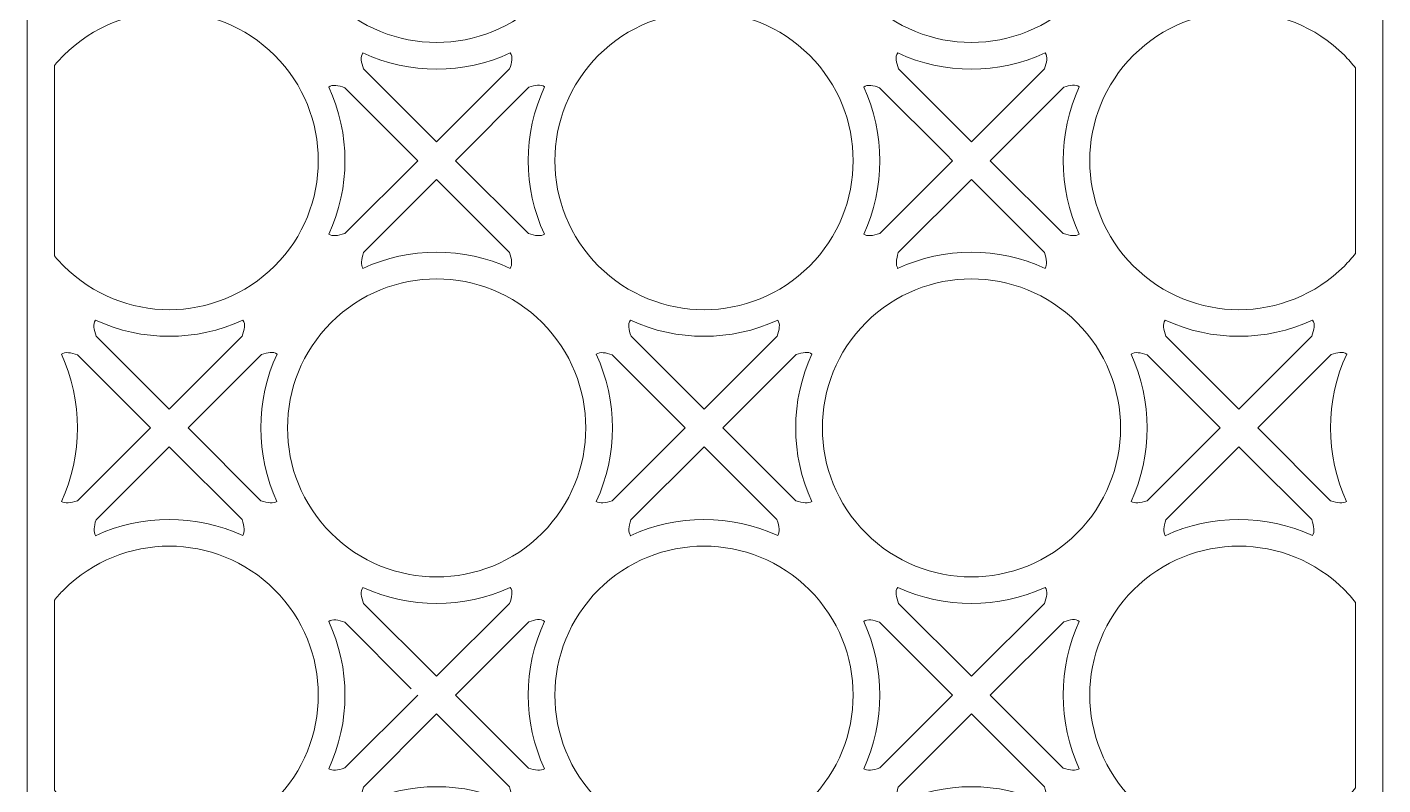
# Model space of a CAD drawing. Header units: centimetres. Extents: x -9.3 to 4.7, y -0.9 to 12.7.
# Drawn here: x -9.35 to -2.84, y 2.3 to 5.94 of the extents above; entities that cross this region are included whole.
import ezdxf

# ---------------------------------------------------------------- set-up
doc = ezdxf.new("R2010")
doc.units = ezdxf.units.CM
doc.header["$MEASUREMENT"] = 0
doc.layers.add('layer 1', color=7, linetype='Continuous')

msp = doc.modelspace()

# ---------------------------------------------------------------- linework, layer by layer
at = {"layer": 'layer 1', "color": 177, "lineweight": 9}
for points, knots in [([(-2.83594, -0.86993), (-2.83594, -0.86993), (-2.83594, -0.82396), (-2.83594, -0.82396), (-2.83594, -0.82396), (-2.83594, -0.82396), (-2.83594, -0.73895), (-2.83594, -0.73895), (-2.83594, -0.73895), (-2.83594, -0.73895), (-2.83594, 12.58783), (-2.83594, 12.58783), (-2.83594, 12.58783), (-2.83594, 12.58783), (-2.83594, 12.67946), (-2.83594, 12.67946), (-2.83594, 12.67946), (-2.83594, 12.67946), (-2.83594, 12.71882), (-2.83594, 12.71882), (-2.83594, 12.71882), (-2.83594, 12.71882), (-9.21427, 12.71882), (-9.21427, 12.71882), (-9.21427, 12.71882), (-9.21427, 12.71882), (-9.24751, 12.71882), (-9.24751, 12.71882), (-9.24751, 12.71882), (-9.24751, 12.71882), (-9.34525, 12.71882), (-9.34525, 12.71882), (-9.34525, 12.71882), (-9.34525, 12.71882), (-9.34525, -0.73895), (-9.34525, -0.73895), (-9.34525, -0.73895), (-9.34525, -0.73895), (-9.34525, -0.76604), (-9.34525, -0.76604), (-9.34525, -0.76604), (-9.34525, -0.76604), (-9.34525, -0.86993), (-9.34525, -0.86993), (-9.34525, -0.86993), (-9.34525, -0.86993), (-2.83594, -0.86993), (-2.83594, -0.86993)], [0, 0, 0, 0, 0.0769231, 0.0769231, 0.0769231, 0.0769231, 0.1538462, 0.1538462, 0.1538462, 0.1538462, 0.2307692, 0.2307692, 0.2307692, 0.2307692, 0.3076923, 0.3076923, 0.3076923, 0.3076923, 0.3846154, 0.3846154, 0.3846154, 0.3846154, 0.4615385, 0.4615385, 0.4615385, 0.4615385, 0.5384615, 0.5384615, 0.5384615, 0.5384615, 0.6153846, 0.6153846, 0.6153846, 0.6153846, 0.6923077, 0.6923077, 0.6923077, 0.6923077, 0.7692308, 0.7692308, 0.7692308, 0.7692308, 0.8461538, 0.8461538, 0.8461538, 0.8461538, 1, 1, 1, 1]), ([(-7.8854, 7.0905), (-7.60585, 7.37006), (-7.15242, 7.37006), (-6.87288, 7.0905), (-6.87288, 7.0905), (-6.59332, 6.81096), (-6.59332, 6.35754), (-6.87288, 6.078), (-6.87288, 6.078), (-7.15242, 5.79844), (-7.60585, 5.79844), (-7.8854, 6.078), (-7.8854, 6.078), (-8.16495, 6.35754), (-8.16495, 6.81096), (-7.8854, 7.0905)], [0, 0, 0, 0, 0.2, 0.2, 0.2, 0.2, 0.4, 0.4, 0.4, 0.4, 0.6, 0.6, 0.6, 0.6, 1, 1, 1, 1]), ([(-5.31749, 7.0905), (-5.03794, 7.37006), (-4.58451, 7.37006), (-4.30497, 7.0905), (-4.30497, 7.0905), (-4.02543, 6.81096), (-4.02543, 6.35754), (-4.30497, 6.078), (-4.30497, 6.078), (-4.58451, 5.79844), (-5.03794, 5.79844), (-5.31749, 6.078), (-5.31749, 6.078), (-5.59703, 6.35754), (-5.59703, 6.81096), (-5.31749, 7.0905)], [0, 0, 0, 0, 0.2, 0.2, 0.2, 0.2, 0.4, 0.4, 0.4, 0.4, 0.6, 0.6, 0.6, 0.6, 1, 1, 1, 1]), ([(-9.21427, 4.84337), (-9.20018, 4.82641), (-9.18524, 4.80993), (-9.16934, 4.79404), (-9.16934, 4.79404), (-8.88981, 4.51449), (-8.43639, 4.51449), (-8.15683, 4.79404), (-8.15683, 4.79404), (-7.87728, 5.07359), (-7.87728, 5.52702), (-8.15683, 5.80656), (-8.15683, 5.80656), (-8.43639, 6.08612), (-8.88981, 6.08612), (-9.16934, 5.80656), (-9.16934, 5.80656), (-9.18524, 5.79066), (-9.20018, 5.77418), (-9.21427, 5.75723), (-9.21427, 5.75723), (-9.21427, 5.75723), (-9.21427, 4.84337), (-9.21427, 4.84337)], [0, 0, 0, 0, 0.1428571, 0.1428571, 0.1428571, 0.1428571, 0.2857143, 0.2857143, 0.2857143, 0.2857143, 0.4285714, 0.4285714, 0.4285714, 0.4285714, 0.5714286, 0.5714286, 0.5714286, 0.5714286, 0.7142857, 0.7142857, 0.7142857, 0.7142857, 1, 1, 1, 1]), ([(-6.60144, 5.80656), (-6.3219, 6.08612), (-5.86847, 6.08612), (-5.58892, 5.80656), (-5.58892, 5.80656), (-5.30937, 5.52702), (-5.30937, 5.07359), (-5.58892, 4.79404), (-5.58892, 4.79404), (-5.86847, 4.51449), (-6.3219, 4.51449), (-6.60144, 4.79404), (-6.60144, 4.79404), (-6.881, 5.07359), (-6.881, 5.52702), (-6.60144, 5.80656)], [0, 0, 0, 0, 0.2, 0.2, 0.2, 0.2, 0.4, 0.4, 0.4, 0.4, 0.6, 0.6, 0.6, 0.6, 1, 1, 1, 1]), ([(-2.96693, 5.74596), (-2.98363, 5.76691), (-3.00163, 5.78717), (-3.02102, 5.80656), (-3.02102, 5.80656), (-3.30057, 6.08612), (-3.75399, 6.08612), (-4.03355, 5.80656), (-4.03355, 5.80656), (-4.31309, 5.52702), (-4.31309, 5.07359), (-4.03355, 4.79404), (-4.03355, 4.79404), (-3.75399, 4.51449), (-3.30057, 4.51449), (-3.02102, 4.79404), (-3.02102, 4.79404), (-3.00163, 4.81343), (-2.98363, 4.83369), (-2.96693, 4.85464), (-2.96693, 4.85464), (-2.96693, 4.85464), (-2.96693, 5.74596), (-2.96693, 5.74596)], [0, 0, 0, 0, 0.1428571, 0.1428571, 0.1428571, 0.1428571, 0.2857143, 0.2857143, 0.2857143, 0.2857143, 0.4285714, 0.4285714, 0.4285714, 0.4285714, 0.5714286, 0.5714286, 0.5714286, 0.5714286, 0.7142857, 0.7142857, 0.7142857, 0.7142857, 1, 1, 1, 1]), ([(-7.37913, 5.39078), (-7.37913, 5.39078), (-7.02882, 5.74109), (-7.02882, 5.74109), (-7.02882, 5.74109), (-7.01814, 5.77145), (-7.01089, 5.80006), (-7.02548, 5.81781), (-7.02548, 5.81781), (-7.24928, 5.7146), (-7.50904, 5.71459), (-7.73283, 5.8178), (-7.73283, 5.8178), (-7.74737, 5.80006), (-7.74022, 5.77151), (-7.72956, 5.74121), (-7.72956, 5.74121), (-7.72956, 5.74121), (-7.37913, 5.39078), (-7.37913, 5.39078)], [0, 0, 0, 0, 0.1666667, 0.1666667, 0.1666667, 0.1666667, 0.3333333, 0.3333333, 0.3333333, 0.3333333, 0.5, 0.5, 0.5, 0.5, 0.6666667, 0.6666667, 0.6666667, 0.6666667, 1, 1, 1, 1]), ([(-4.81123, 5.39078), (-4.81123, 5.39078), (-4.46091, 5.74109), (-4.46091, 5.74109), (-4.46091, 5.74109), (-4.45023, 5.77145), (-4.443, 5.80006), (-4.45758, 5.81781), (-4.45758, 5.81781), (-4.68137, 5.7146), (-4.94115, 5.71459), (-5.16492, 5.8178), (-5.16492, 5.8178), (-5.17947, 5.80006), (-5.17233, 5.7715), (-5.16166, 5.7412), (-5.16166, 5.7412), (-5.16166, 5.7412), (-4.81124, 5.39078), (-4.81124, 5.39078), (-4.81124, 5.39078), (-4.81124, 5.39078), (-4.81123, 5.39078), (-4.81123, 5.39078)], [0, 0, 0, 0, 0.1428571, 0.1428571, 0.1428571, 0.1428571, 0.2857143, 0.2857143, 0.2857143, 0.2857143, 0.4285714, 0.4285714, 0.4285714, 0.4285714, 0.5714286, 0.5714286, 0.5714286, 0.5714286, 0.7142857, 0.7142857, 0.7142857, 0.7142857, 1, 1, 1, 1]), ([(-7.81967, 4.95024), (-7.81967, 4.95024), (-7.46962, 5.30029), (-7.46962, 5.30029), (-7.46962, 5.30029), (-7.46962, 5.30029), (-7.81999, 5.65066), (-7.81999, 5.65066), (-7.81999, 5.65066), (-7.85035, 5.66135), (-7.87894, 5.66856), (-7.89668, 5.65394), (-7.89668, 5.65394), (-7.79351, 5.43018), (-7.79348, 5.1705), (-7.89665, 4.94672), (-7.89665, 4.94672), (-7.88026, 4.9359), (-7.85285, 4.93937), (-7.81967, 4.95024)], [0, 0, 0, 0, 0.1666667, 0.1666667, 0.1666667, 0.1666667, 0.3333333, 0.3333333, 0.3333333, 0.3333333, 0.5, 0.5, 0.5, 0.5, 0.6666667, 0.6666667, 0.6666667, 0.6666667, 1, 1, 1, 1]), ([(-6.93616, 5.65277), (-6.93616, 5.65277), (-7.28865, 5.30029), (-7.28865, 5.30029), (-7.28865, 5.30029), (-7.28865, 5.30029), (-6.93854, 4.95018), (-6.93854, 4.95018), (-6.93854, 4.95018), (-6.90544, 4.93937), (-6.87807, 4.93592), (-6.8617, 4.94668), (-6.8617, 4.94668), (-6.965, 5.17073), (-6.96488, 5.43074), (-6.86134, 5.65468), (-6.86134, 5.65468), (-6.87855, 5.66952), (-6.90643, 5.66308), (-6.93616, 5.65277)], [0, 0, 0, 0, 0.1666667, 0.1666667, 0.1666667, 0.1666667, 0.3333333, 0.3333333, 0.3333333, 0.3333333, 0.5, 0.5, 0.5, 0.5, 0.6666667, 0.6666667, 0.6666667, 0.6666667, 1, 1, 1, 1]), ([(-5.25176, 4.95024), (-5.25176, 4.95024), (-4.90171, 5.30029), (-4.90171, 5.30029), (-4.90171, 5.30029), (-4.90171, 5.30029), (-4.93267, 5.33126), (-4.93267, 5.33126), (-4.93267, 5.33126), (-4.93267, 5.33126), (-5.2521, 5.65066), (-5.2521, 5.65066), (-5.2521, 5.65066), (-5.28245, 5.66135), (-5.31104, 5.66856), (-5.32878, 5.65394), (-5.32878, 5.65394), (-5.22559, 5.43018), (-5.22557, 5.1705), (-5.32874, 4.94672), (-5.32874, 4.94672), (-5.31237, 4.9359), (-5.28493, 4.93937), (-5.25176, 4.95024)], [0, 0, 0, 0, 0.1428571, 0.1428571, 0.1428571, 0.1428571, 0.2857143, 0.2857143, 0.2857143, 0.2857143, 0.4285714, 0.4285714, 0.4285714, 0.4285714, 0.5714286, 0.5714286, 0.5714286, 0.5714286, 0.7142857, 0.7142857, 0.7142857, 0.7142857, 1, 1, 1, 1]), ([(-4.36826, 5.65277), (-4.36826, 5.65277), (-4.72074, 5.30029), (-4.72074, 5.30029), (-4.72074, 5.30029), (-4.72074, 5.30029), (-4.37063, 4.95018), (-4.37063, 4.95018), (-4.37063, 4.95018), (-4.33753, 4.93937), (-4.31017, 4.93593), (-4.29379, 4.94668), (-4.29379, 4.94668), (-4.3971, 5.17073), (-4.39699, 5.43074), (-4.29344, 5.65468), (-4.29344, 5.65468), (-4.31066, 5.66952), (-4.33852, 5.66308), (-4.36826, 5.65277)], [0, 0, 0, 0, 0.1666667, 0.1666667, 0.1666667, 0.1666667, 0.3333333, 0.3333333, 0.3333333, 0.3333333, 0.5, 0.5, 0.5, 0.5, 0.6666667, 0.6666667, 0.6666667, 0.6666667, 1, 1, 1, 1]), ([(-7.0291, 4.85977), (-7.01825, 4.82661), (-7.01476, 4.7992), (-7.02557, 4.78283), (-7.02557, 4.78283), (-7.24959, 4.88612), (-7.50956, 4.886), (-7.73351, 4.78248), (-7.73351, 4.78248), (-7.73351, 4.78248), (-7.73261, 4.78337), (-7.73261, 4.78337), (-7.73261, 4.78337), (-7.7437, 4.79928), (-7.74074, 4.82606), (-7.73035, 4.85858), (-7.73035, 4.85858), (-7.73035, 4.85858), (-7.37913, 5.2098), (-7.37913, 5.2098), (-7.37913, 5.2098), (-7.37913, 5.2098), (-7.0291, 4.85977), (-7.0291, 4.85977)], [0, 0, 0, 0, 0.1428571, 0.1428571, 0.1428571, 0.1428571, 0.2857143, 0.2857143, 0.2857143, 0.2857143, 0.4285714, 0.4285714, 0.4285714, 0.4285714, 0.5714286, 0.5714286, 0.5714286, 0.5714286, 0.7142857, 0.7142857, 0.7142857, 0.7142857, 1, 1, 1, 1]), ([(-4.46119, 4.85977), (-4.45034, 4.82661), (-4.44686, 4.7992), (-4.45767, 4.78283), (-4.45767, 4.78283), (-4.68169, 4.88612), (-4.94165, 4.886), (-5.1656, 4.78248), (-5.1656, 4.78248), (-5.1656, 4.78248), (-5.16471, 4.78337), (-5.16471, 4.78337), (-5.16471, 4.78337), (-5.17579, 4.79928), (-5.17283, 4.82606), (-5.16246, 4.85858), (-5.16246, 4.85858), (-5.16246, 4.85858), (-4.81123, 5.2098), (-4.81123, 5.2098), (-4.81123, 5.2098), (-4.81123, 5.2098), (-4.46119, 4.85977), (-4.46119, 4.85977)], [0, 0, 0, 0, 0.1428571, 0.1428571, 0.1428571, 0.1428571, 0.2857143, 0.2857143, 0.2857143, 0.2857143, 0.4285714, 0.4285714, 0.4285714, 0.4285714, 0.5714286, 0.5714286, 0.5714286, 0.5714286, 0.7142857, 0.7142857, 0.7142857, 0.7142857, 1, 1, 1, 1]), ([(-7.8854, 4.52261), (-7.60585, 4.80216), (-7.15242, 4.80216), (-6.87288, 4.52261), (-6.87288, 4.52261), (-6.59332, 4.24305), (-6.59332, 3.78963), (-6.87288, 3.51008), (-6.87288, 3.51008), (-7.15242, 3.23053), (-7.60585, 3.23053), (-7.8854, 3.51008), (-7.8854, 3.51008), (-8.16495, 3.78963), (-8.16495, 4.24305), (-7.8854, 4.52261)], [0, 0, 0, 0, 0.2, 0.2, 0.2, 0.2, 0.4, 0.4, 0.4, 0.4, 0.6, 0.6, 0.6, 0.6, 1, 1, 1, 1]), ([(-5.31749, 4.52261), (-5.03794, 4.80216), (-4.58451, 4.80216), (-4.30497, 4.52261), (-4.30497, 4.52261), (-4.02543, 4.24305), (-4.02543, 3.78963), (-4.30497, 3.51008), (-4.30497, 3.51008), (-4.58451, 3.23053), (-5.03794, 3.23053), (-5.31749, 3.51008), (-5.31749, 3.51008), (-5.59703, 3.78963), (-5.59703, 4.24305), (-5.31749, 4.52261)], [0, 0, 0, 0, 0.2, 0.2, 0.2, 0.2, 0.4, 0.4, 0.4, 0.4, 0.6, 0.6, 0.6, 0.6, 1, 1, 1, 1]), ([(-8.66308, 4.10683), (-8.66308, 4.10683), (-8.31276, 4.45716), (-8.31276, 4.45716), (-8.31276, 4.45716), (-8.30208, 4.48749), (-8.29485, 4.51611), (-8.30944, 4.53386), (-8.30944, 4.53386), (-8.53324, 4.43065), (-8.793, 4.43063), (-9.0168, 4.53385), (-9.0168, 4.53385), (-9.03132, 4.51611), (-9.02418, 4.48755), (-9.01351, 4.45725), (-9.01351, 4.45725), (-9.01351, 4.45725), (-8.66308, 4.10683), (-8.66308, 4.10683)], [0, 0, 0, 0, 0.1666667, 0.1666667, 0.1666667, 0.1666667, 0.3333333, 0.3333333, 0.3333333, 0.3333333, 0.5, 0.5, 0.5, 0.5, 0.6666667, 0.6666667, 0.6666667, 0.6666667, 1, 1, 1, 1]), ([(-6.09519, 4.10683), (-6.09519, 4.10683), (-5.74485, 4.45717), (-5.74485, 4.45717), (-5.74485, 4.45717), (-5.73418, 4.48751), (-5.72695, 4.51611), (-5.74153, 4.53386), (-5.74153, 4.53386), (-5.96534, 4.43065), (-6.22509, 4.43063), (-6.44889, 4.53385), (-6.44889, 4.53385), (-6.46343, 4.51611), (-6.45627, 4.48755), (-6.44561, 4.45725), (-6.44561, 4.45725), (-6.44561, 4.45725), (-6.09519, 4.10683), (-6.09519, 4.10683)], [0, 0, 0, 0, 0.1666667, 0.1666667, 0.1666667, 0.1666667, 0.3333333, 0.3333333, 0.3333333, 0.3333333, 0.5, 0.5, 0.5, 0.5, 0.6666667, 0.6666667, 0.6666667, 0.6666667, 1, 1, 1, 1]), ([(-3.52728, 4.10683), (-3.52728, 4.10683), (-3.17694, 4.45717), (-3.17694, 4.45717), (-3.17694, 4.45717), (-3.16628, 4.48751), (-3.15903, 4.51611), (-3.17362, 4.53386), (-3.17362, 4.53386), (-3.39743, 4.43065), (-3.65719, 4.43063), (-3.88098, 4.53385), (-3.88098, 4.53385), (-3.89552, 4.51611), (-3.88836, 4.48755), (-3.87771, 4.45726), (-3.87771, 4.45726), (-3.87771, 4.45726), (-3.52728, 4.10683), (-3.52728, 4.10683)], [0, 0, 0, 0, 0.1666667, 0.1666667, 0.1666667, 0.1666667, 0.3333333, 0.3333333, 0.3333333, 0.3333333, 0.5, 0.5, 0.5, 0.5, 0.6666667, 0.6666667, 0.6666667, 0.6666667, 1, 1, 1, 1]), ([(-9.10363, 3.66628), (-9.10363, 3.66628), (-8.75357, 4.01634), (-8.75357, 4.01634), (-8.75357, 4.01634), (-8.75357, 4.01634), (-9.10395, 4.36671), (-9.10395, 4.36671), (-9.10395, 4.36671), (-9.1343, 4.3774), (-9.16289, 4.38459), (-9.18063, 4.37), (-9.18063, 4.37), (-9.07746, 4.14623), (-9.07743, 3.88654), (-9.1806, 3.66276), (-9.1806, 3.66276), (-9.16422, 3.65194), (-9.13679, 3.65542), (-9.10363, 3.66628)], [0, 0, 0, 0, 0.1666667, 0.1666667, 0.1666667, 0.1666667, 0.3333333, 0.3333333, 0.3333333, 0.3333333, 0.5, 0.5, 0.5, 0.5, 0.6666667, 0.6666667, 0.6666667, 0.6666667, 1, 1, 1, 1]), ([(-8.57259, 4.01634), (-8.57259, 4.01634), (-8.22251, 3.66624), (-8.22251, 3.66624), (-8.22251, 3.66624), (-8.18939, 3.65542), (-8.16202, 3.65197), (-8.14565, 3.66274), (-8.14565, 3.66274), (-8.24896, 3.88677), (-8.24884, 4.14679), (-8.1453, 4.37071), (-8.1453, 4.37071), (-8.16251, 4.38558), (-8.19037, 4.37911), (-8.22012, 4.36882), (-8.22012, 4.36882), (-8.22012, 4.36882), (-8.57259, 4.01634), (-8.57259, 4.01634)], [0, 0, 0, 0, 0.1666667, 0.1666667, 0.1666667, 0.1666667, 0.3333333, 0.3333333, 0.3333333, 0.3333333, 0.5, 0.5, 0.5, 0.5, 0.6666667, 0.6666667, 0.6666667, 0.6666667, 1, 1, 1, 1]), ([(-6.53572, 3.66628), (-6.53572, 3.66628), (-6.18566, 4.01634), (-6.18566, 4.01634), (-6.18566, 4.01634), (-6.18566, 4.01634), (-6.18567, 4.01634), (-6.18567, 4.01634), (-6.18567, 4.01634), (-6.18567, 4.01634), (-6.53605, 4.36671), (-6.53605, 4.36671), (-6.53605, 4.36671), (-6.56639, 4.3774), (-6.59499, 4.38459), (-6.61272, 4.37), (-6.61272, 4.37), (-6.50954, 4.14623), (-6.50952, 3.88654), (-6.6127, 3.66276), (-6.6127, 3.66276), (-6.59632, 3.65194), (-6.56888, 3.65542), (-6.53572, 3.66628)], [0, 0, 0, 0, 0.1428571, 0.1428571, 0.1428571, 0.1428571, 0.2857143, 0.2857143, 0.2857143, 0.2857143, 0.4285714, 0.4285714, 0.4285714, 0.4285714, 0.5714286, 0.5714286, 0.5714286, 0.5714286, 0.7142857, 0.7142857, 0.7142857, 0.7142857, 1, 1, 1, 1]), ([(-6.0047, 4.01633), (-6.0047, 4.01633), (-5.65461, 3.66626), (-5.65461, 3.66626), (-5.65461, 3.66626), (-5.6215, 3.65542), (-5.59412, 3.65197), (-5.57773, 3.66274), (-5.57773, 3.66274), (-5.68105, 3.88677), (-5.68093, 4.14679), (-5.57739, 4.37071), (-5.57739, 4.37071), (-5.59461, 4.38558), (-5.62248, 4.37911), (-5.65222, 4.36882), (-5.65222, 4.36882), (-5.65222, 4.36882), (-6.0047, 4.01633), (-6.0047, 4.01633)], [0, 0, 0, 0, 0.1666667, 0.1666667, 0.1666667, 0.1666667, 0.3333333, 0.3333333, 0.3333333, 0.3333333, 0.5, 0.5, 0.5, 0.5, 0.6666667, 0.6666667, 0.6666667, 0.6666667, 1, 1, 1, 1]), ([(-3.96781, 3.66628), (-3.96781, 3.66628), (-3.61777, 4.01633), (-3.61777, 4.01633), (-3.61777, 4.01633), (-3.61777, 4.01633), (-3.96814, 4.36671), (-3.96814, 4.36671), (-3.96814, 4.36671), (-3.9985, 4.3774), (-4.02708, 4.38459), (-4.04483, 4.37), (-4.04483, 4.37), (-3.94165, 4.14623), (-3.94163, 3.88654), (-4.04479, 3.66276), (-4.04479, 3.66276), (-4.0284, 3.65194), (-4.00098, 3.65542), (-3.96781, 3.66628)], [0, 0, 0, 0, 0.1666667, 0.1666667, 0.1666667, 0.1666667, 0.3333333, 0.3333333, 0.3333333, 0.3333333, 0.5, 0.5, 0.5, 0.5, 0.6666667, 0.6666667, 0.6666667, 0.6666667, 1, 1, 1, 1]), ([(-3.08431, 4.36882), (-3.08431, 4.36882), (-3.43679, 4.01634), (-3.43679, 4.01634), (-3.43679, 4.01634), (-3.43679, 4.01634), (-3.43679, 4.01633), (-3.43679, 4.01633), (-3.43679, 4.01633), (-3.43679, 4.01633), (-3.08671, 3.66626), (-3.08671, 3.66626), (-3.08671, 3.66626), (-3.05359, 3.65542), (-3.02621, 3.65197), (-3.00984, 3.66274), (-3.00984, 3.66274), (-3.11315, 3.88677), (-3.11302, 4.14679), (-3.00948, 4.37071), (-3.00948, 4.37071), (-3.0267, 4.38558), (-3.05457, 4.37911), (-3.08431, 4.36882)], [0, 0, 0, 0, 0.1428571, 0.1428571, 0.1428571, 0.1428571, 0.2857143, 0.2857143, 0.2857143, 0.2857143, 0.4285714, 0.4285714, 0.4285714, 0.4285714, 0.5714286, 0.5714286, 0.5714286, 0.5714286, 0.7142857, 0.7142857, 0.7142857, 0.7142857, 1, 1, 1, 1]), ([(-8.66309, 3.92586), (-8.66309, 3.92586), (-9.01431, 3.57462), (-9.01431, 3.57462), (-9.01431, 3.57462), (-9.02469, 3.54211), (-9.02765, 3.51533), (-9.01657, 3.49942), (-9.01657, 3.49942), (-9.01657, 3.49942), (-9.01746, 3.49852), (-9.01746, 3.49852), (-9.01746, 3.49852), (-8.79351, 3.60204), (-8.53354, 3.60216), (-8.30952, 3.49887), (-8.30952, 3.49887), (-8.29872, 3.51525), (-8.30221, 3.54266), (-8.31304, 3.57581), (-8.31304, 3.57581), (-8.31304, 3.57581), (-8.66309, 3.92586), (-8.66309, 3.92586)], [0, 0, 0, 0, 0.1428571, 0.1428571, 0.1428571, 0.1428571, 0.2857143, 0.2857143, 0.2857143, 0.2857143, 0.4285714, 0.4285714, 0.4285714, 0.4285714, 0.5714286, 0.5714286, 0.5714286, 0.5714286, 0.7142857, 0.7142857, 0.7142857, 0.7142857, 1, 1, 1, 1]), ([(-6.09519, 3.92586), (-6.09519, 3.92586), (-6.44641, 3.57462), (-6.44641, 3.57462), (-6.44641, 3.57462), (-6.45678, 3.54211), (-6.45974, 3.51533), (-6.44866, 3.49942), (-6.44866, 3.49942), (-6.44866, 3.49942), (-6.44955, 3.49852), (-6.44955, 3.49852), (-6.44955, 3.49852), (-6.2256, 3.60204), (-5.96564, 3.60216), (-5.74162, 3.49887), (-5.74162, 3.49887), (-5.73081, 3.51525), (-5.73429, 3.54266), (-5.74515, 3.57581), (-5.74515, 3.57581), (-5.74515, 3.57581), (-6.09519, 3.92586), (-6.09519, 3.92586)], [0, 0, 0, 0, 0.1428571, 0.1428571, 0.1428571, 0.1428571, 0.2857143, 0.2857143, 0.2857143, 0.2857143, 0.4285714, 0.4285714, 0.4285714, 0.4285714, 0.5714286, 0.5714286, 0.5714286, 0.5714286, 0.7142857, 0.7142857, 0.7142857, 0.7142857, 1, 1, 1, 1]), ([(-3.52728, 3.92586), (-3.52728, 3.92586), (-3.8785, 3.57462), (-3.8785, 3.57462), (-3.8785, 3.57462), (-3.88889, 3.54211), (-3.89184, 3.51533), (-3.88076, 3.49942), (-3.88076, 3.49942), (-3.88076, 3.49942), (-3.88164, 3.49852), (-3.88164, 3.49852), (-3.88164, 3.49852), (-3.6577, 3.60204), (-3.39773, 3.60216), (-3.1737, 3.49887), (-3.1737, 3.49887), (-3.1629, 3.51525), (-3.16639, 3.54266), (-3.17724, 3.57581), (-3.17724, 3.57581), (-3.17724, 3.57581), (-3.49636, 3.89494), (-3.49636, 3.89494), (-3.49636, 3.89494), (-3.49636, 3.89494), (-3.52728, 3.92586), (-3.52728, 3.92586)], [0, 0, 0, 0, 0.125, 0.125, 0.125, 0.125, 0.25, 0.25, 0.25, 0.25, 0.375, 0.375, 0.375, 0.375, 0.5, 0.5, 0.5, 0.5, 0.625, 0.625, 0.625, 0.625, 0.75, 0.75, 0.75, 0.75, 1, 1, 1, 1]), ([(-9.21427, 2.27547), (-9.20018, 2.25851), (-9.18524, 2.24203), (-9.16934, 2.22614), (-9.16934, 2.22614), (-8.88981, 1.94658), (-8.43639, 1.94658), (-8.15683, 2.22614), (-8.15683, 2.22614), (-7.87728, 2.50569), (-7.87728, 2.95911), (-8.15683, 3.23865), (-8.15683, 3.23865), (-8.43639, 3.51821), (-8.88981, 3.51821), (-9.16934, 3.23865), (-9.16934, 3.23865), (-9.18524, 3.22276), (-9.20018, 3.20628), (-9.21427, 3.18932), (-9.21427, 3.18932), (-9.21427, 3.18932), (-9.21427, 2.27547), (-9.21427, 2.27547)], [0, 0, 0, 0, 0.1428571, 0.1428571, 0.1428571, 0.1428571, 0.2857143, 0.2857143, 0.2857143, 0.2857143, 0.4285714, 0.4285714, 0.4285714, 0.4285714, 0.5714286, 0.5714286, 0.5714286, 0.5714286, 0.7142857, 0.7142857, 0.7142857, 0.7142857, 1, 1, 1, 1]), ([(-6.60144, 3.23865), (-6.3219, 3.51821), (-5.86847, 3.51821), (-5.58892, 3.23865), (-5.58892, 3.23865), (-5.30937, 2.95911), (-5.30937, 2.50569), (-5.58892, 2.22614), (-5.58892, 2.22614), (-5.86847, 1.94658), (-6.3219, 1.94658), (-6.60144, 2.22614), (-6.60144, 2.22614), (-6.881, 2.50569), (-6.881, 2.95911), (-6.60144, 3.23865)], [0, 0, 0, 0, 0.2, 0.2, 0.2, 0.2, 0.4, 0.4, 0.4, 0.4, 0.6, 0.6, 0.6, 0.6, 1, 1, 1, 1]), ([(-2.96693, 3.17805), (-2.98363, 3.199), (-3.00163, 3.21926), (-3.02102, 3.23865), (-3.02102, 3.23865), (-3.30057, 3.51821), (-3.75399, 3.51821), (-4.03355, 3.23865), (-4.03355, 3.23865), (-4.31309, 2.95911), (-4.31309, 2.50569), (-4.03355, 2.22614), (-4.03355, 2.22614), (-3.75399, 1.94658), (-3.30057, 1.94658), (-3.02102, 2.22614), (-3.02102, 2.22614), (-3.00163, 2.24553), (-2.98363, 2.26578), (-2.96693, 2.28673), (-2.96693, 2.28673), (-2.96693, 2.28673), (-2.96693, 3.17805), (-2.96693, 3.17805)], [0, 0, 0, 0, 0.1428571, 0.1428571, 0.1428571, 0.1428571, 0.2857143, 0.2857143, 0.2857143, 0.2857143, 0.4285714, 0.4285714, 0.4285714, 0.4285714, 0.5714286, 0.5714286, 0.5714286, 0.5714286, 0.7142857, 0.7142857, 0.7142857, 0.7142857, 1, 1, 1, 1]), ([(-7.37913, 2.82287), (-7.37913, 2.82287), (-7.02882, 3.17318), (-7.02882, 3.17318), (-7.02882, 3.17318), (-7.01814, 3.20353), (-7.01089, 3.23216), (-7.02548, 3.24991), (-7.02548, 3.24991), (-7.24928, 3.14669), (-7.50904, 3.14667), (-7.73283, 3.24989), (-7.73283, 3.24989), (-7.74737, 3.23216), (-7.74022, 3.20359), (-7.72956, 3.1733), (-7.72956, 3.1733), (-7.72956, 3.1733), (-7.37913, 2.82287), (-7.37913, 2.82287)], [0, 0, 0, 0, 0.1666667, 0.1666667, 0.1666667, 0.1666667, 0.3333333, 0.3333333, 0.3333333, 0.3333333, 0.5, 0.5, 0.5, 0.5, 0.6666667, 0.6666667, 0.6666667, 0.6666667, 1, 1, 1, 1]), ([(-4.81123, 2.82287), (-4.81123, 2.82287), (-4.46091, 3.17318), (-4.46091, 3.17318), (-4.46091, 3.17318), (-4.45023, 3.20353), (-4.443, 3.23216), (-4.45758, 3.24991), (-4.45758, 3.24991), (-4.68137, 3.14669), (-4.94115, 3.14667), (-5.16492, 3.24989), (-5.16492, 3.24989), (-5.17947, 3.23216), (-5.17233, 3.20358), (-5.16164, 3.17328), (-5.16164, 3.17328), (-5.16164, 3.17328), (-4.81124, 2.82287), (-4.81124, 2.82287), (-4.81124, 2.82287), (-4.81124, 2.82287), (-4.81123, 2.82287), (-4.81123, 2.82287)], [0, 0, 0, 0, 0.1428571, 0.1428571, 0.1428571, 0.1428571, 0.2857143, 0.2857143, 0.2857143, 0.2857143, 0.4285714, 0.4285714, 0.4285714, 0.4285714, 0.5714286, 0.5714286, 0.5714286, 0.5714286, 0.7142857, 0.7142857, 0.7142857, 0.7142857, 1, 1, 1, 1]), ([(-7.50058, 2.76335), (-7.50058, 2.76335), (-7.82, 3.08277), (-7.82, 3.08277), (-7.82, 3.08277), (-7.85036, 3.09343), (-7.87894, 3.10065), (-7.89668, 3.08605), (-7.89668, 3.08605), (-7.79351, 2.86227), (-7.79348, 2.60259), (-7.89665, 2.37881), (-7.89665, 2.37881), (-7.88026, 2.36799), (-7.85285, 2.37146), (-7.81967, 2.38234), (-7.81967, 2.38234), (-7.81967, 2.38234), (-7.46962, 2.73238), (-7.46962, 2.73238)], [0, 0, 0, 0, 0.1666667, 0.1666667, 0.1666667, 0.1666667, 0.3333333, 0.3333333, 0.3333333, 0.3333333, 0.5, 0.5, 0.5, 0.5, 0.6666667, 0.6666667, 0.6666667, 0.6666667, 1, 1, 1, 1]), ([(-6.93615, 3.08487), (-6.93615, 3.08487), (-7.28865, 2.73238), (-7.28865, 2.73238), (-7.28865, 2.73238), (-7.28865, 2.73238), (-6.93854, 2.38228), (-6.93854, 2.38228), (-6.93854, 2.38228), (-6.90544, 2.37146), (-6.87807, 2.368), (-6.8617, 2.37879), (-6.8617, 2.37879), (-6.965, 2.60282), (-6.96488, 2.86283), (-6.86134, 3.08677), (-6.86134, 3.08677), (-6.87855, 3.10161), (-6.90642, 3.09517), (-6.93615, 3.08487)], [0, 0, 0, 0, 0.1666667, 0.1666667, 0.1666667, 0.1666667, 0.3333333, 0.3333333, 0.3333333, 0.3333333, 0.5, 0.5, 0.5, 0.5, 0.6666667, 0.6666667, 0.6666667, 0.6666667, 1, 1, 1, 1]), ([(-5.25176, 2.38234), (-5.25176, 2.38234), (-4.90171, 2.73238), (-4.90171, 2.73238), (-4.90171, 2.73238), (-4.90171, 2.73238), (-5.2521, 3.08277), (-5.2521, 3.08277), (-5.2521, 3.08277), (-5.28245, 3.09343), (-5.31104, 3.10065), (-5.32878, 3.08605), (-5.32878, 3.08605), (-5.22559, 2.86227), (-5.22557, 2.60259), (-5.32874, 2.37881), (-5.32874, 2.37881), (-5.31237, 2.36799), (-5.28493, 2.37146), (-5.25176, 2.38234)], [0, 0, 0, 0, 0.1666667, 0.1666667, 0.1666667, 0.1666667, 0.3333333, 0.3333333, 0.3333333, 0.3333333, 0.5, 0.5, 0.5, 0.5, 0.6666667, 0.6666667, 0.6666667, 0.6666667, 1, 1, 1, 1]), ([(-4.36825, 3.08487), (-4.36825, 3.08487), (-4.72074, 2.73238), (-4.72074, 2.73238), (-4.72074, 2.73238), (-4.72074, 2.73238), (-4.37063, 2.38228), (-4.37063, 2.38228), (-4.37063, 2.38228), (-4.33753, 2.37146), (-4.31017, 2.36802), (-4.29379, 2.37879), (-4.29379, 2.37879), (-4.3971, 2.60282), (-4.39699, 2.86283), (-4.29344, 3.08677), (-4.29344, 3.08677), (-4.31066, 3.10161), (-4.33851, 3.09517), (-4.36825, 3.08487)], [0, 0, 0, 0, 0.1666667, 0.1666667, 0.1666667, 0.1666667, 0.3333333, 0.3333333, 0.3333333, 0.3333333, 0.5, 0.5, 0.5, 0.5, 0.6666667, 0.6666667, 0.6666667, 0.6666667, 1, 1, 1, 1]), ([(-7.0291, 2.29186), (-7.01825, 2.25871), (-7.01476, 2.2313), (-7.02557, 2.21491), (-7.02557, 2.21491), (-7.24959, 2.3182), (-7.50956, 2.31809), (-7.73351, 2.21458), (-7.73351, 2.21458), (-7.73351, 2.21458), (-7.73261, 2.21546), (-7.73261, 2.21546), (-7.73261, 2.21546), (-7.7437, 2.23139), (-7.74074, 2.25816), (-7.73035, 2.29068), (-7.73035, 2.29068), (-7.73035, 2.29068), (-7.37913, 2.6419), (-7.37913, 2.6419), (-7.37913, 2.6419), (-7.37913, 2.6419), (-7.0291, 2.29186), (-7.0291, 2.29186)], [0, 0, 0, 0, 0.1428571, 0.1428571, 0.1428571, 0.1428571, 0.2857143, 0.2857143, 0.2857143, 0.2857143, 0.4285714, 0.4285714, 0.4285714, 0.4285714, 0.5714286, 0.5714286, 0.5714286, 0.5714286, 0.7142857, 0.7142857, 0.7142857, 0.7142857, 1, 1, 1, 1]), ([(-4.46119, 2.29186), (-4.45034, 2.25871), (-4.44686, 2.2313), (-4.45767, 2.21491), (-4.45767, 2.21491), (-4.68169, 2.3182), (-4.94165, 2.31809), (-5.1656, 2.21458), (-5.1656, 2.21458), (-5.1656, 2.21458), (-5.16471, 2.21546), (-5.16471, 2.21546), (-5.16471, 2.21546), (-5.17579, 2.23139), (-5.17283, 2.25816), (-5.16246, 2.29068), (-5.16246, 2.29068), (-5.16246, 2.29068), (-4.81123, 2.6419), (-4.81123, 2.6419), (-4.81123, 2.6419), (-4.81123, 2.6419), (-4.46119, 2.29186), (-4.46119, 2.29186)], [0, 0, 0, 0, 0.1428571, 0.1428571, 0.1428571, 0.1428571, 0.2857143, 0.2857143, 0.2857143, 0.2857143, 0.4285714, 0.4285714, 0.4285714, 0.4285714, 0.5714286, 0.5714286, 0.5714286, 0.5714286, 0.7142857, 0.7142857, 0.7142857, 0.7142857, 1, 1, 1, 1])]:
    msp.add_open_spline(points, degree=3, knots=knots, dxfattribs=at)

doc.saveas('drawing.dxf')
